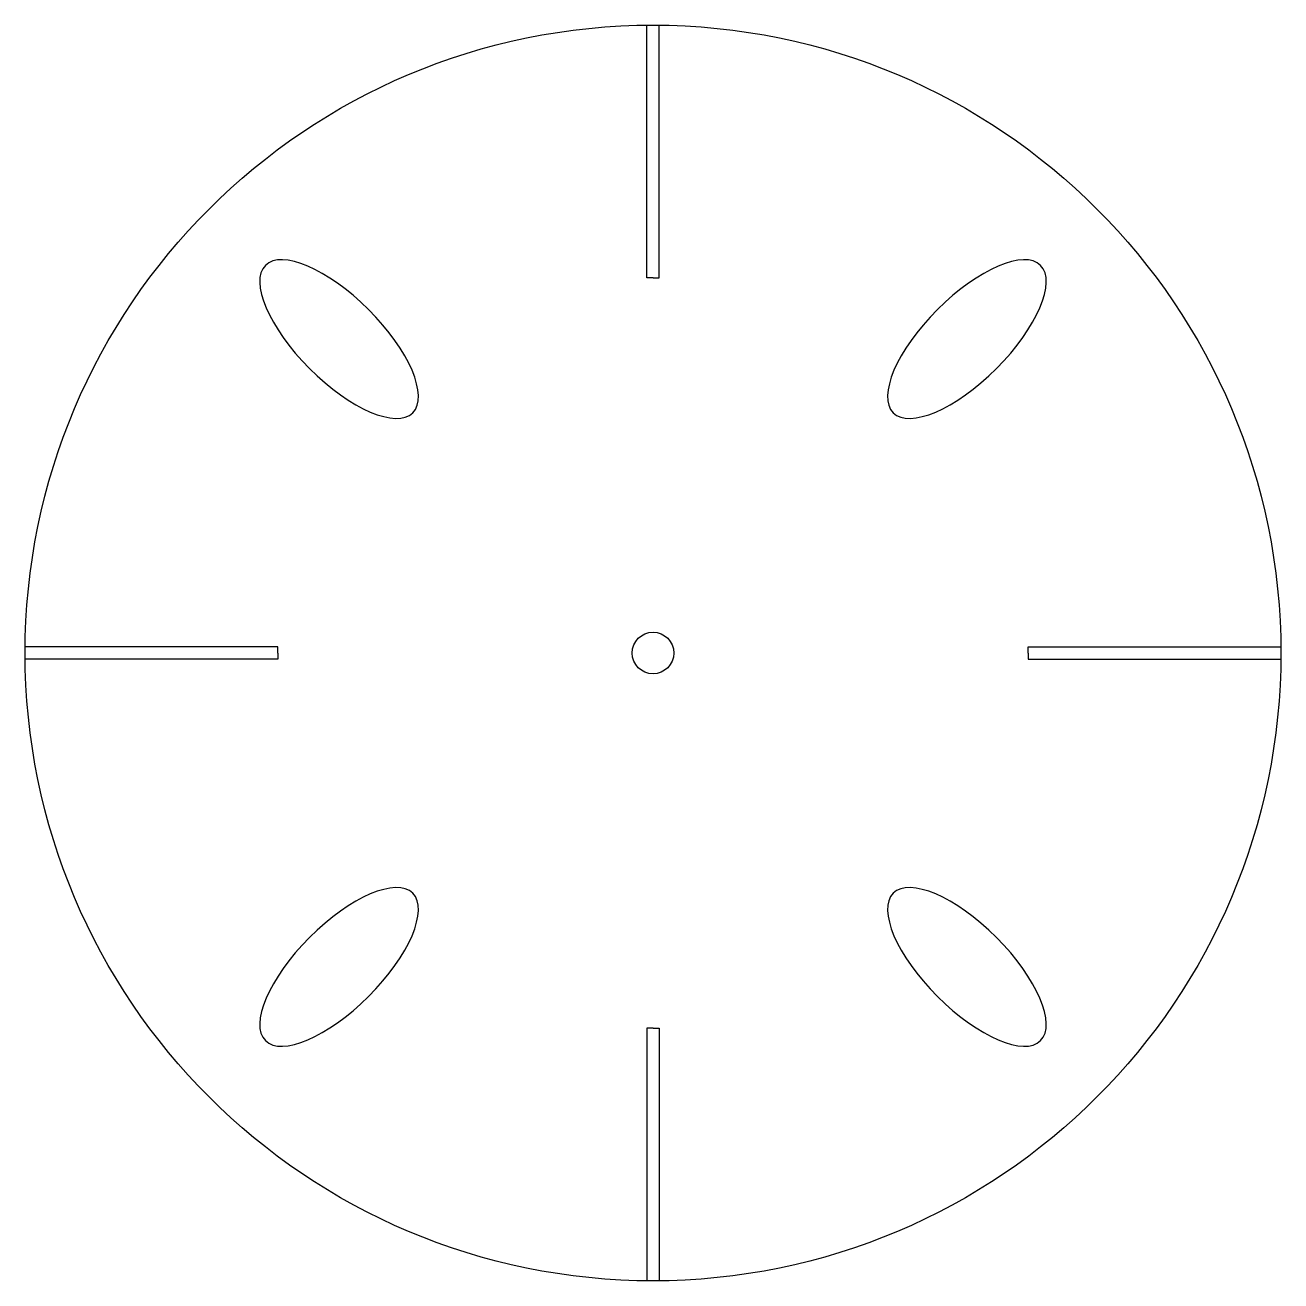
# Model space of a CAD drawing. Header units: millimetres. Extents: x -301 to 301, y -301 to 301.
import ezdxf

# ---------------------------------------------------------------- set-up
doc = ezdxf.new("R2010")
doc.units = ezdxf.units.MM
doc.layers.get('0').update_dxf_attribs({"linetype": 'CONTINUOUS'})

msp = doc.modelspace()

# ---------------------------------------------------------------- linework, layer by layer
for p, q in [((-3, 180), (-3, 301.21)), ((3, 180), (3, 301.21)), ((0, 180), (-3, 180)), ((0, 180), (3, 180)), ((-180, 3), (-301.21, 3)), ((-180, 0), (-180, 3)), ((-180, 0), (-180, -3)), ((180, 0), (180, 3)), ((180, 3), (301.21, 3)), ((180, 0), (180, -3)), ((-180, -3), (-301.21, -3)), ((180, -3), (301.21, -3)), ((-3, -180), (-3, -301.21)), ((0, -180), (-3, -180)), ((0, -180), (3, -180)), ((3, -180), (3, -301.21))]:
    msp.add_line(p, q)
for radius in [301.22, 10]:
    msp.add_circle((0, 0), radius)
for centre, major_axis in [((-150.61, 150.61), (35.36, -35.36)), ((150.61, 150.61), (-35.36, -35.36)), ((-150.61, -150.61), (35.36, 35.36)), ((150.61, -150.61), (-35.36, 35.36))]:
    msp.add_ellipse(centre, major_axis=major_axis, ratio=0.4, start_param=-1.570796, end_param=4.712389)

doc.saveas('drawing.dxf')
